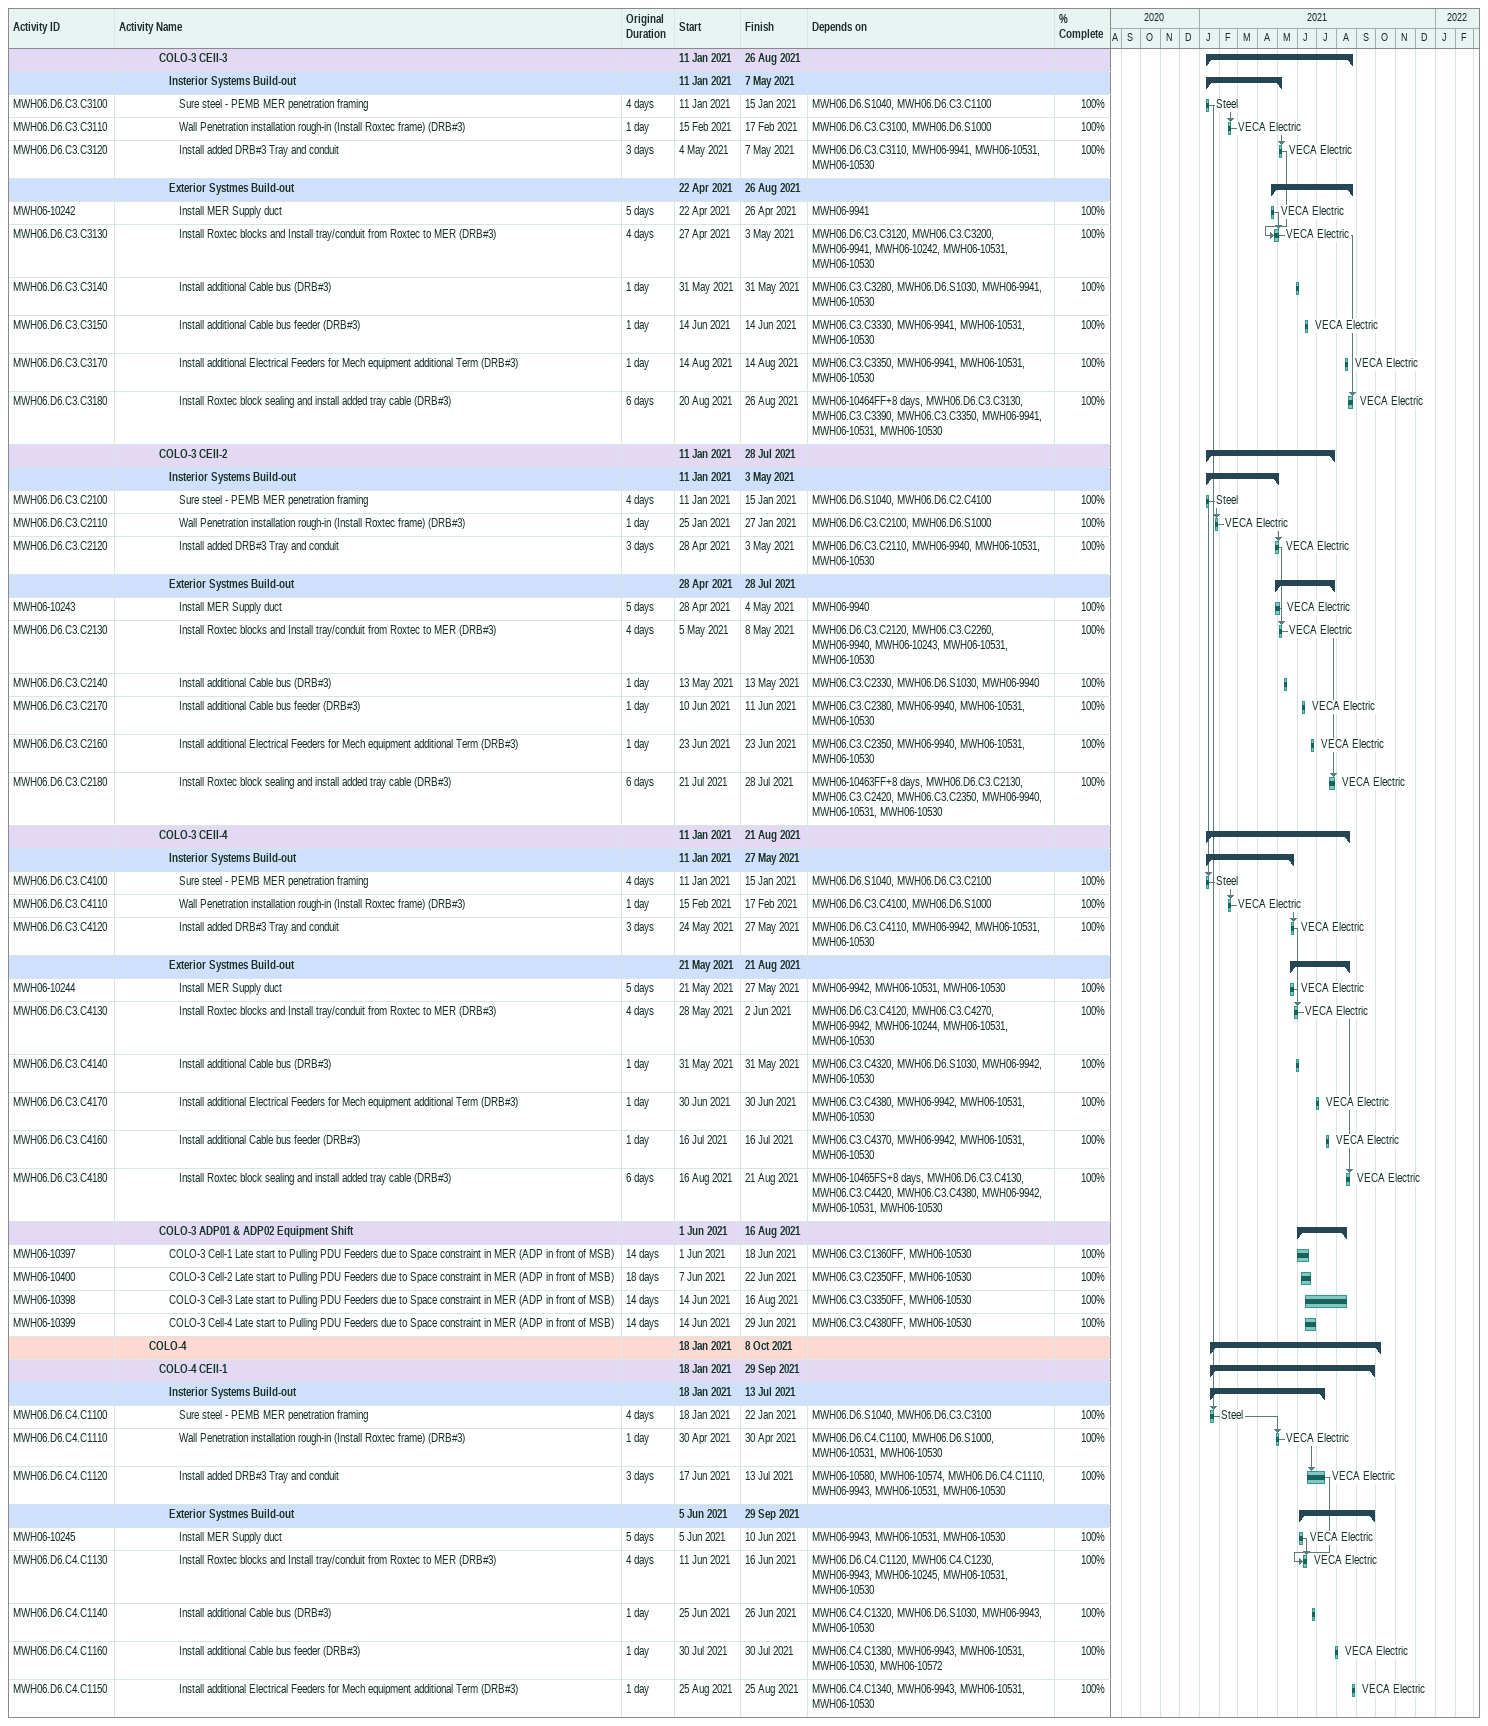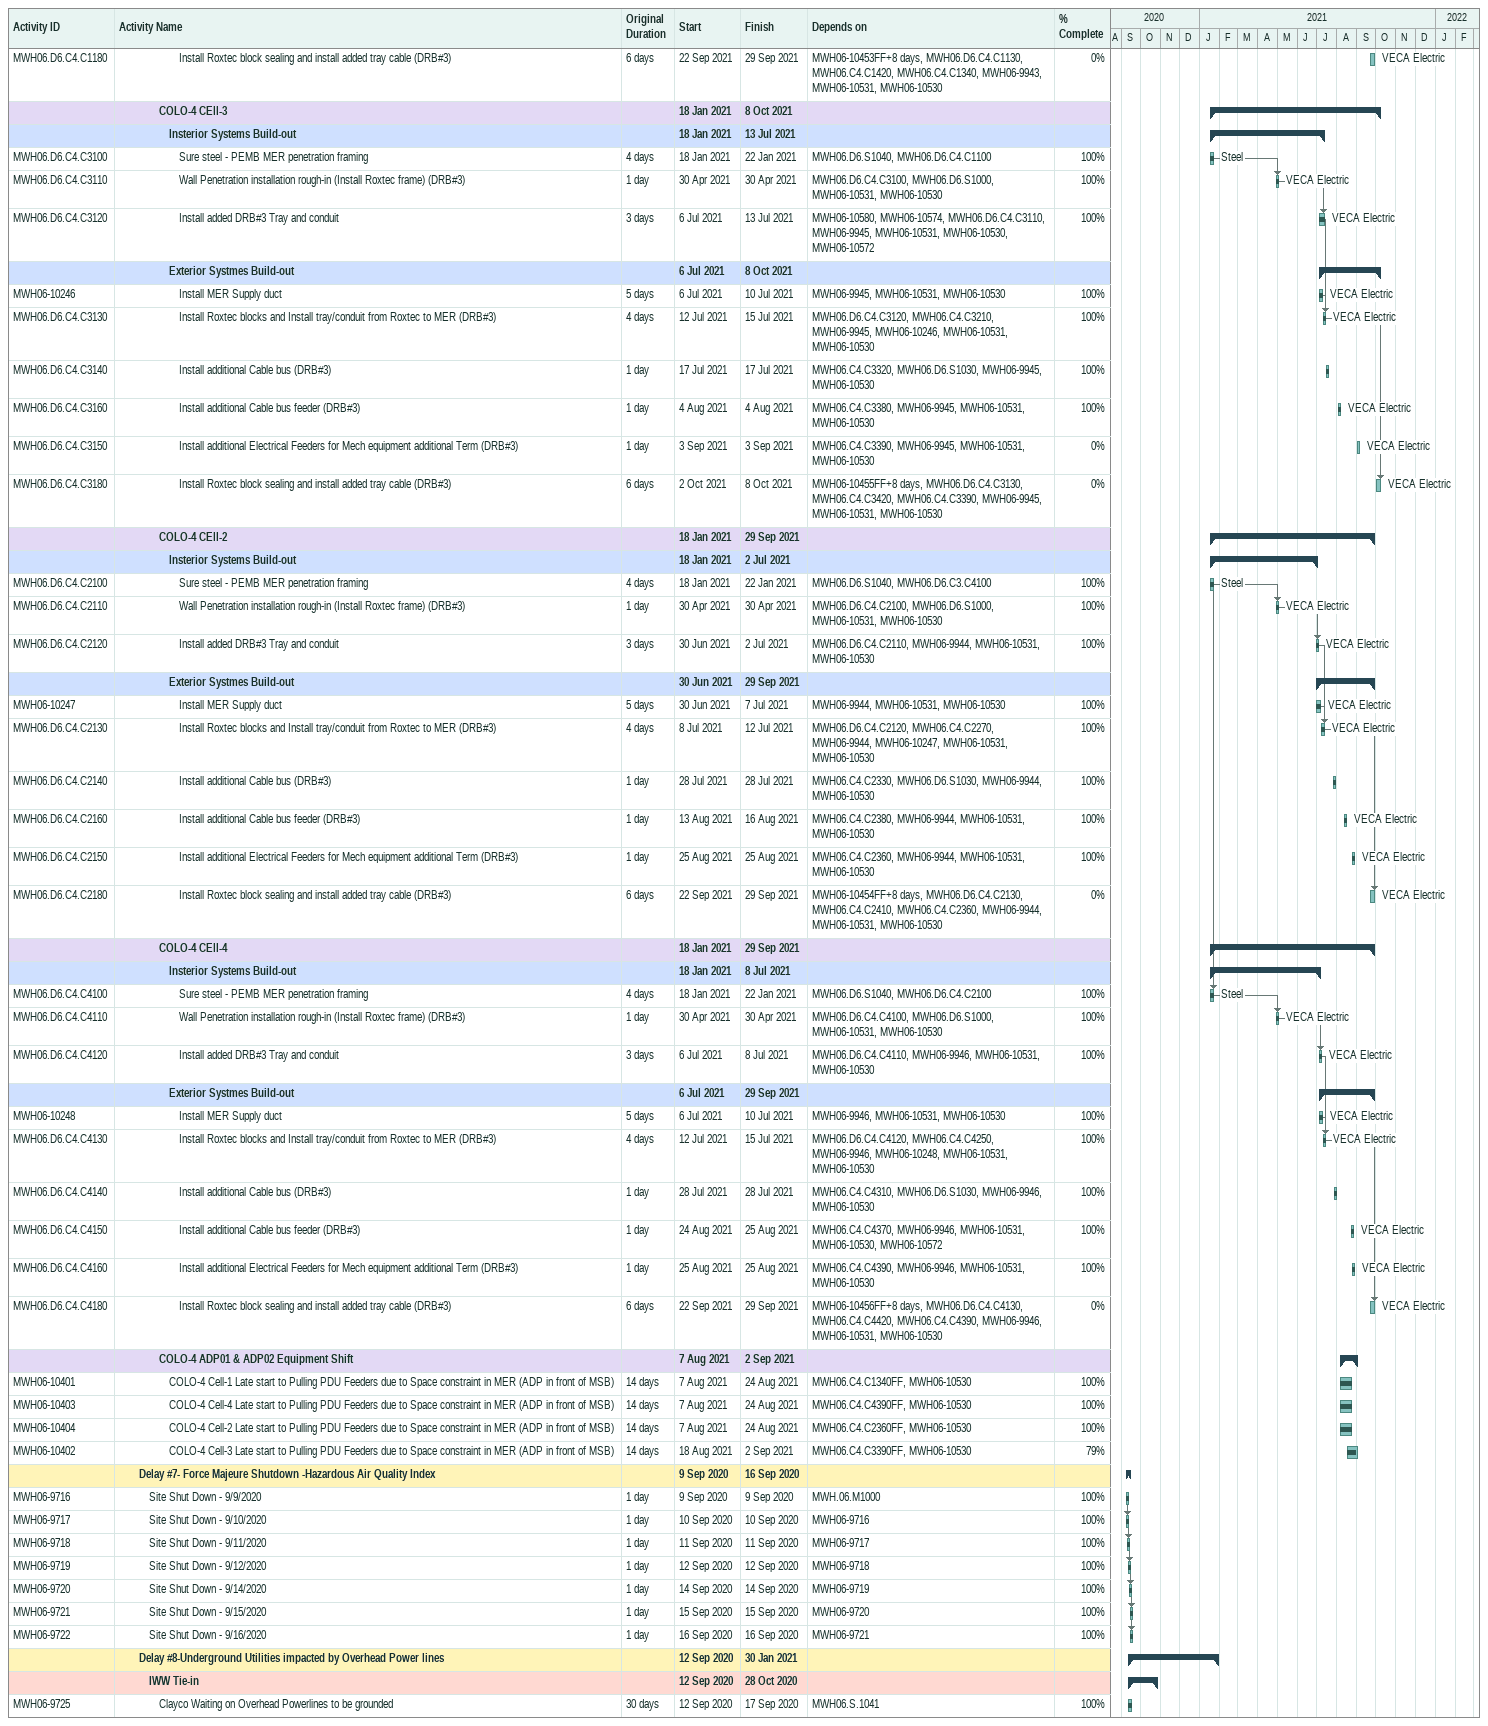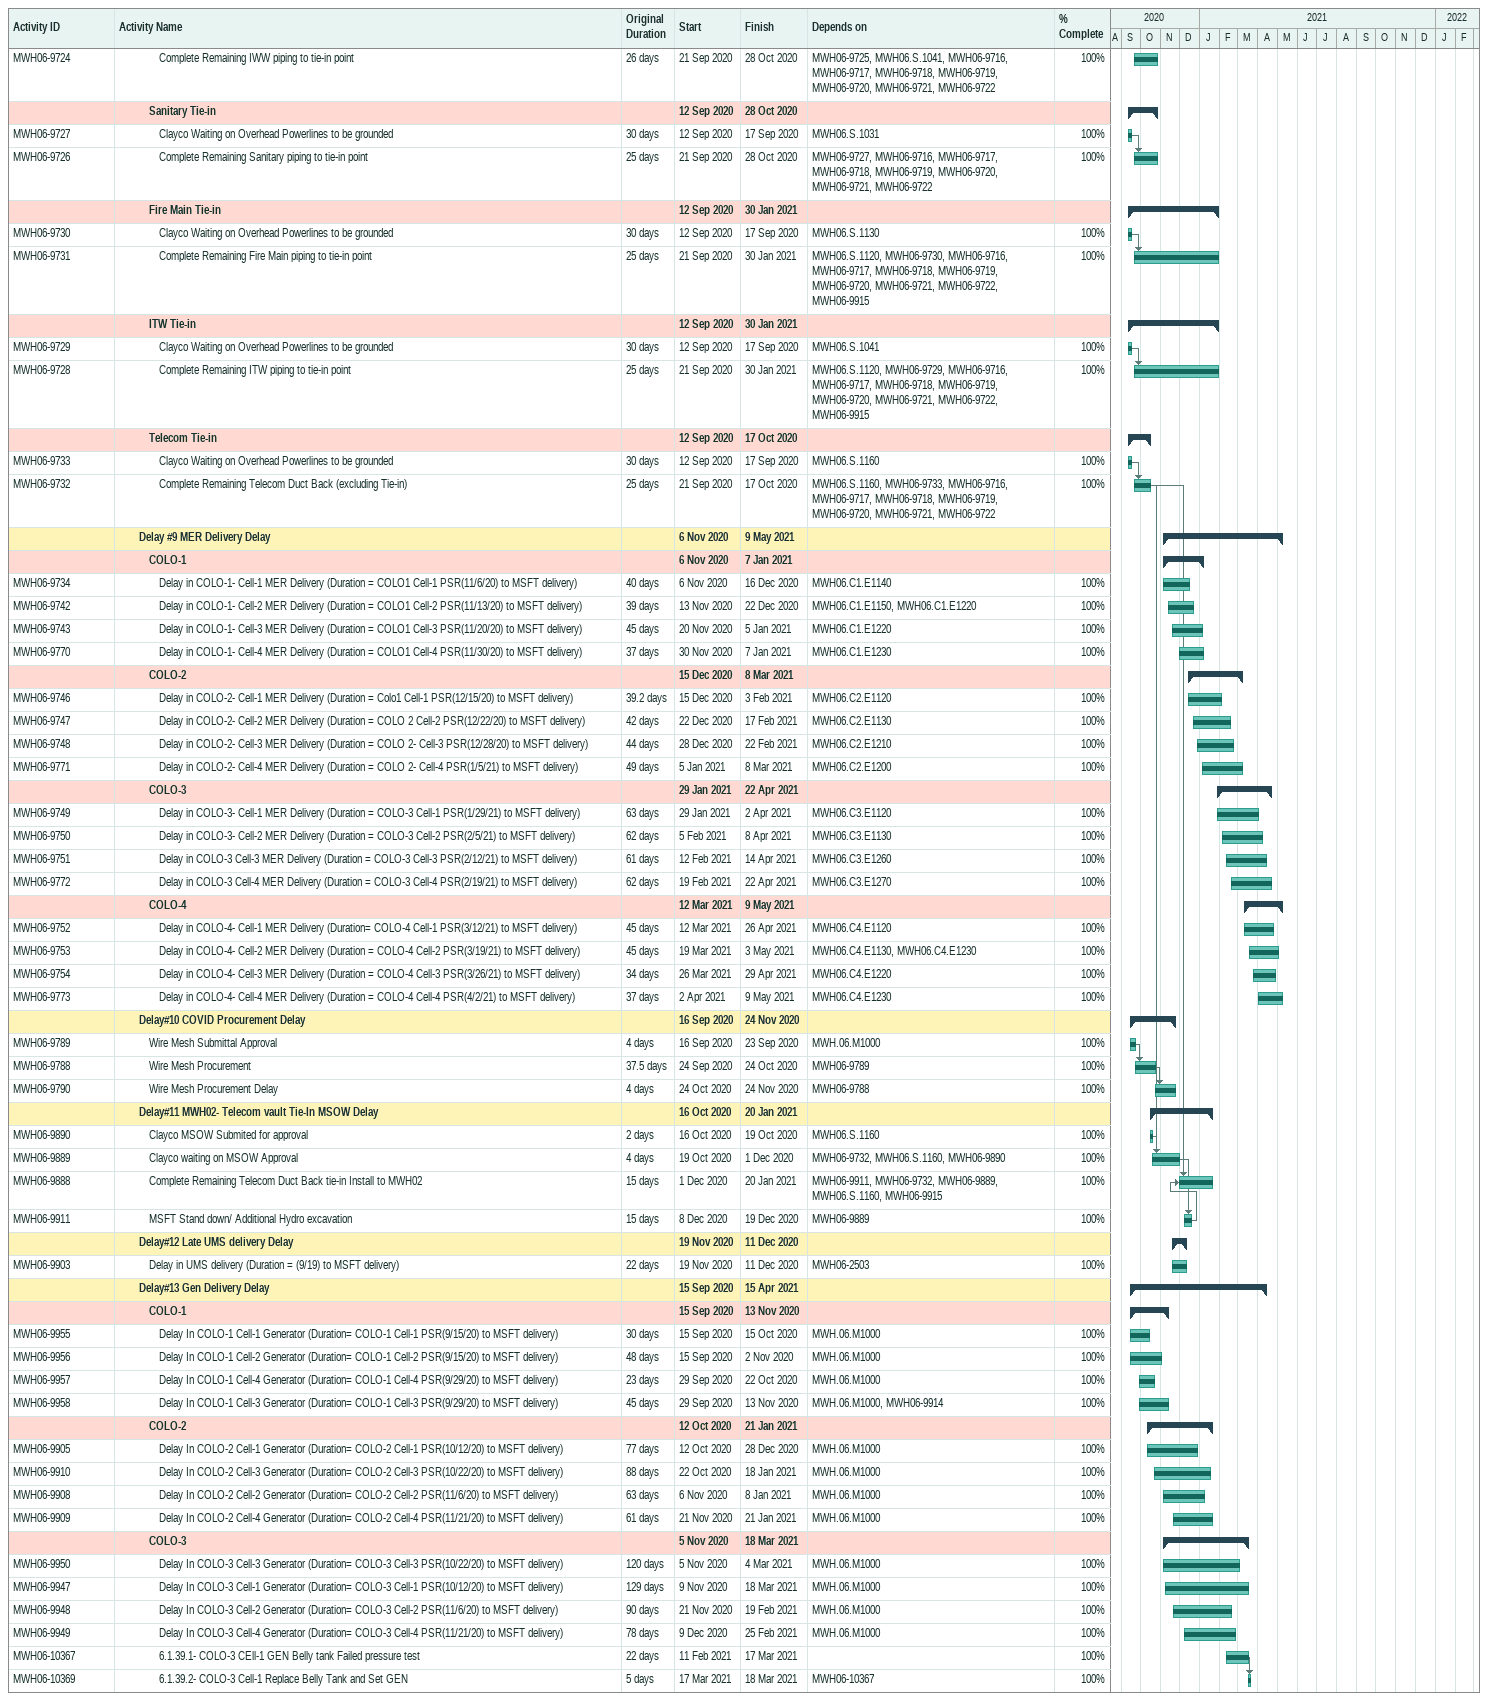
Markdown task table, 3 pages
| ID | Level | Task | Original duration | Start | Finish | Predecessors | Resources | % complete |
|---|---|---|---|---|---|---|---|---|
|  | 5 | **COLO-3 CEll-3** |  | 2021-01-11 | 2021-08-26 |  |  |  |
|  | 6 | **Insterior Systems Build-out** |  | 2021-01-11 | 2021-05-07 |  |  |  |
| MWH06.D6.C3.C3100 | 7 | Sure steel - PEMB MER penetration framing | 4d | 2021-01-11 | 2021-01-15 | MWH06.D6.S1040, MWH06.D6.C3.C1100 | Steel | 100 |
| MWH06.D6.C3.C3110 | 7 | Wall Penetration installation rough-in (Install Roxtec frame) (DRB#3) | 1d | 2021-02-15 | 2021-02-17 | MWH06.D6.C3.C3100, MWH06.D6.S1000 | VECA Electric | 100 |
| MWH06.D6.C3.C3120 | 7 | Install added DRB#3 Tray and conduit | 3d | 2021-05-04 | 2021-05-07 | MWH06.D6.C3.C3110, MWH06-9941, MWH06-10531, MWH06-10530 | VECA Electric | 100 |
|  | 6 | **Exterior Systmes Build-out** |  | 2021-04-22 | 2021-08-26 |  |  |  |
| MWH06-10242 | 7 | Install MER Supply duct | 5d | 2021-04-22 | 2021-04-26 | MWH06-9941 | VECA Electric | 100 |
| MWH06.D6.C3.C3130 | 7 | Install Roxtec blocks and Install tray/conduit from Roxtec to MER (DRB#3) | 4d | 2021-04-27 | 2021-05-03 | MWH06.D6.C3.C3120, MWH06.C3.C3200, MWH06-9941, MWH06-10242, MWH06-10531, MWH06-10530 | VECA Electric | 100 |
| MWH06.D6.C3.C3140 | 7 | Install additional Cable bus (DRB#3) | 1d | 2021-05-31 | 2021-05-31 | MWH06.C3.C3280, MWH06.D6.S1030, MWH06-9941, MWH06-10530 |  | 100 |
| MWH06.D6.C3.C3150 | 7 | Install additional Cable bus feeder (DRB#3) | 1d | 2021-06-14 | 2021-06-14 | MWH06.C3.C3330, MWH06-9941, MWH06-10531, MWH06-10530 | VECA Electric | 100 |
| MWH06.D6.C3.C3170 | 7 | Install additional Electrical Feeders for Mech equipment additional Term (DRB#3) | 1d | 2021-08-14 | 2021-08-14 | MWH06.C3.C3350, MWH06-9941, MWH06-10531, MWH06-10530 | VECA Electric | 100 |
| MWH06.D6.C3.C3180 | 7 | Install Roxtec block sealing and install added tray cable (DRB#3) | 6d | 2021-08-20 | 2021-08-26 | MWH06-10464FF+8d, MWH06.D6.C3.C3130, MWH06.C3.C3390, MWH06.C3.C3350, MWH06-9941, MWH06-10531, MWH06-10530 | VECA Electric | 100 |
|  | 5 | **COLO-3 CEll-2** |  | 2021-01-11 | 2021-07-28 |  |  |  |
|  | 6 | **Insterior Systems Build-out** |  | 2021-01-11 | 2021-05-03 |  |  |  |
| MWH06.D6.C3.C2100 | 7 | Sure steel - PEMB MER penetration framing | 4d | 2021-01-11 | 2021-01-15 | MWH06.D6.S1040, MWH06.D6.C2.C4100 | Steel | 100 |
| MWH06.D6.C3.C2110 | 7 | Wall Penetration installation rough-in (Install Roxtec frame) (DRB#3) | 1d | 2021-01-25 | 2021-01-27 | MWH06.D6.C3.C2100, MWH06.D6.S1000 | VECA Electric | 100 |
| MWH06.D6.C3.C2120 | 7 | Install added DRB#3 Tray and conduit | 3d | 2021-04-28 | 2021-05-03 | MWH06.D6.C3.C2110, MWH06-9940, MWH06-10531, MWH06-10530 | VECA Electric | 100 |
|  | 6 | **Exterior Systmes Build-out** |  | 2021-04-28 | 2021-07-28 |  |  |  |
| MWH06-10243 | 7 | Install MER Supply duct | 5d | 2021-04-28 | 2021-05-04 | MWH06-9940 | VECA Electric | 100 |
| MWH06.D6.C3.C2130 | 7 | Install Roxtec blocks and Install tray/conduit from Roxtec to MER (DRB#3) | 4d | 2021-05-05 | 2021-05-08 | MWH06.D6.C3.C2120, MWH06.C3.C2260, MWH06-9940, MWH06-10243, MWH06-10531, MWH06-10530 | VECA Electric | 100 |
| MWH06.D6.C3.C2140 | 7 | Install additional Cable bus (DRB#3) | 1d | 2021-05-13 | 2021-05-13 | MWH06.C3.C2330, MWH06.D6.S1030, MWH06-9940 |  | 100 |
| MWH06.D6.C3.C2170 | 7 | Install additional Cable bus feeder (DRB#3) | 1d | 2021-06-10 | 2021-06-11 | MWH06.C3.C2380, MWH06-9940, MWH06-10531, MWH06-10530 | VECA Electric | 100 |
| MWH06.D6.C3.C2160 | 7 | Install additional Electrical Feeders for Mech equipment additional Term (DRB#3) | 1d | 2021-06-23 | 2021-06-23 | MWH06.C3.C2350, MWH06-9940, MWH06-10531, MWH06-10530 | VECA Electric | 100 |
| MWH06.D6.C3.C2180 | 7 | Install Roxtec block sealing and install added tray cable (DRB#3) | 6d | 2021-07-21 | 2021-07-28 | MWH06-10463FF+8d, MWH06.D6.C3.C2130, MWH06.C3.C2420, MWH06.C3.C2350, MWH06-9940, MWH06-10531, MWH06-10530 | VECA Electric | 100 |
|  | 5 | **COLO-3 CEll-4** |  | 2021-01-11 | 2021-08-21 |  |  |  |
|  | 6 | **Insterior Systems Build-out** |  | 2021-01-11 | 2021-05-27 |  |  |  |
| MWH06.D6.C3.C4100 | 7 | Sure steel - PEMB MER penetration framing | 4d | 2021-01-11 | 2021-01-15 | MWH06.D6.S1040, MWH06.D6.C3.C2100 | Steel | 100 |
| MWH06.D6.C3.C4110 | 7 | Wall Penetration installation rough-in (Install Roxtec frame) (DRB#3) | 1d | 2021-02-15 | 2021-02-17 | MWH06.D6.C3.C4100, MWH06.D6.S1000 | VECA Electric | 100 |
| MWH06.D6.C3.C4120 | 7 | Install added DRB#3 Tray and conduit | 3d | 2021-05-24 | 2021-05-27 | MWH06.D6.C3.C4110, MWH06-9942, MWH06-10531, MWH06-10530 | VECA Electric | 100 |
|  | 6 | **Exterior Systmes Build-out** |  | 2021-05-21 | 2021-08-21 |  |  |  |
| MWH06-10244 | 7 | Install MER Supply duct | 5d | 2021-05-21 | 2021-05-27 | MWH06-9942, MWH06-10531, MWH06-10530 | VECA Electric | 100 |
| MWH06.D6.C3.C4130 | 7 | Install Roxtec blocks and Install tray/conduit from Roxtec to MER (DRB#3) | 4d | 2021-05-28 | 2021-06-02 | MWH06.D6.C3.C4120, MWH06.C3.C4270, MWH06-9942, MWH06-10244, MWH06-10531, MWH06-10530 | VECA Electric | 100 |
| MWH06.D6.C3.C4140 | 7 | Install additional Cable bus (DRB#3) | 1d | 2021-05-31 | 2021-05-31 | MWH06.C3.C4320, MWH06.D6.S1030, MWH06-9942, MWH06-10530 |  | 100 |
| MWH06.D6.C3.C4170 | 7 | Install additional Electrical Feeders for Mech equipment additional Term (DRB#3) | 1d | 2021-06-30 | 2021-06-30 | MWH06.C3.C4380, MWH06-9942, MWH06-10531, MWH06-10530 | VECA Electric | 100 |
| MWH06.D6.C3.C4160 | 7 | Install additional Cable bus feeder (DRB#3) | 1d | 2021-07-16 | 2021-07-16 | MWH06.C3.C4370, MWH06-9942, MWH06-10531, MWH06-10530 | VECA Electric | 100 |
| MWH06.D6.C3.C4180 | 7 | Install Roxtec block sealing and install added tray cable (DRB#3) | 6d | 2021-08-16 | 2021-08-21 | MWH06-10465FS+8d, MWH06.D6.C3.C4130, MWH06.C3.C4420, MWH06.C3.C4380, MWH06-9942, MWH06-10531, MWH06-10530 | VECA Electric | 100 |
|  | 5 | **COLO-3 ADP01 & ADP02 Equipment Shift** |  | 2021-06-01 | 2021-08-16 |  |  |  |
| MWH06-10397 | 6 | COLO-3 Cell-1 Late start to Pulling PDU Feeders due to Space constraint in MER (ADP in front of MSB) | 14d | 2021-06-01 | 2021-06-18 | MWH06.C3.C1360FF, MWH06-10530 |  | 100 |
| MWH06-10400 | 6 | COLO-3 Cell-2 Late start to Pulling PDU Feeders due to Space constraint in MER (ADP in front of MSB) | 18d | 2021-06-07 | 2021-06-22 | MWH06.C3.C2350FF, MWH06-10530 |  | 100 |
| MWH06-10398 | 6 | COLO-3 Cell-3 Late start to Pulling PDU Feeders due to Space constraint in MER (ADP in front of MSB) | 14d | 2021-06-14 | 2021-08-16 | MWH06.C3.C3350FF, MWH06-10530 |  | 100 |
| MWH06-10399 | 6 | COLO-3 Cell-4 Late start to Pulling PDU Feeders due to Space constraint in MER (ADP in front of MSB) | 14d | 2021-06-14 | 2021-06-29 | MWH06.C3.C4380FF, MWH06-10530 |  | 100 |
|  | 4 | **COLO-4** |  | 2021-01-18 | 2021-10-08 |  |  |  |
|  | 5 | **COLO-4 CEll-1** |  | 2021-01-18 | 2021-09-29 |  |  |  |
|  | 6 | **Insterior Systems Build-out** |  | 2021-01-18 | 2021-07-13 |  |  |  |
| MWH06.D6.C4.C1100 | 7 | Sure steel - PEMB MER penetration framing | 4d | 2021-01-18 | 2021-01-22 | MWH06.D6.S1040, MWH06.D6.C3.C3100 | Steel | 100 |
| MWH06.D6.C4.C1110 | 7 | Wall Penetration installation rough-in (Install Roxtec frame) (DRB#3) | 1d | 2021-04-30 | 2021-04-30 | MWH06.D6.C4.C1100, MWH06.D6.S1000, MWH06-10531, MWH06-10530 | VECA Electric | 100 |
| MWH06.D6.C4.C1120 | 7 | Install added DRB#3 Tray and conduit | 3d | 2021-06-17 | 2021-07-13 | MWH06-10580, MWH06-10574, MWH06.D6.C4.C1110, MWH06-9943, MWH06-10531, MWH06-10530 | VECA Electric | 100 |
|  | 6 | **Exterior Systmes Build-out** |  | 2021-06-05 | 2021-09-29 |  |  |  |
| MWH06-10245 | 7 | Install MER Supply duct | 5d | 2021-06-05 | 2021-06-10 | MWH06-9943, MWH06-10531, MWH06-10530 | VECA Electric | 100 |
| MWH06.D6.C4.C1130 | 7 | Install Roxtec blocks and Install tray/conduit from Roxtec to MER (DRB#3) | 4d | 2021-06-11 | 2021-06-16 | MWH06.D6.C4.C1120, MWH06.C4.C1230, MWH06-9943, MWH06-10245, MWH06-10531, MWH06-10530 | VECA Electric | 100 |
| MWH06.D6.C4.C1140 | 7 | Install additional Cable bus (DRB#3) | 1d | 2021-06-25 | 2021-06-26 | MWH06.C4.C1320, MWH06.D6.S1030, MWH06-9943, MWH06-10530 |  | 100 |
| MWH06.D6.C4.C1160 | 7 | Install additional Cable bus feeder (DRB#3) | 1d | 2021-07-30 | 2021-07-30 | MWH06.C4.C1380, MWH06-9943, MWH06-10531, MWH06-10530, MWH06-10572 | VECA Electric | 100 |
| MWH06.D6.C4.C1150 | 7 | Install additional Electrical Feeders for Mech equipment additional Term (DRB#3) | 1d | 2021-08-25 | 2021-08-25 | MWH06.C4.C1340, MWH06-9943, MWH06-10531, MWH06-10530 | VECA Electric | 100 |
| MWH06.D6.C4.C1180 | 7 | Install Roxtec block sealing and install added tray cable (DRB#3) | 6d | 2021-09-22 | 2021-09-29 | MWH06-10453FF+8d, MWH06.D6.C4.C1130, MWH06.C4.C1420, MWH06.C4.C1340, MWH06-9943, MWH06-10531, MWH06-10530 | VECA Electric | 0 |
|  | 5 | **COLO-4 CEll-3** |  | 2021-01-18 | 2021-10-08 |  |  |  |
|  | 6 | **Insterior Systems Build-out** |  | 2021-01-18 | 2021-07-13 |  |  |  |
| MWH06.D6.C4.C3100 | 7 | Sure steel - PEMB MER penetration framing | 4d | 2021-01-18 | 2021-01-22 | MWH06.D6.S1040, MWH06.D6.C4.C1100 | Steel | 100 |
| MWH06.D6.C4.C3110 | 7 | Wall Penetration installation rough-in (Install Roxtec frame) (DRB#3) | 1d | 2021-04-30 | 2021-04-30 | MWH06.D6.C4.C3100, MWH06.D6.S1000, MWH06-10531, MWH06-10530 | VECA Electric | 100 |
| MWH06.D6.C4.C3120 | 7 | Install added DRB#3 Tray and conduit | 3d | 2021-07-06 | 2021-07-13 | MWH06-10580, MWH06-10574, MWH06.D6.C4.C3110, MWH06-9945, MWH06-10531, MWH06-10530, MWH06-10572 | VECA Electric | 100 |
|  | 6 | **Exterior Systmes Build-out** |  | 2021-07-06 | 2021-10-08 |  |  |  |
| MWH06-10246 | 7 | Install MER Supply duct | 5d | 2021-07-06 | 2021-07-10 | MWH06-9945, MWH06-10531, MWH06-10530 | VECA Electric | 100 |
| MWH06.D6.C4.C3130 | 7 | Install Roxtec blocks and Install tray/conduit from Roxtec to MER (DRB#3) | 4d | 2021-07-12 | 2021-07-15 | MWH06.D6.C4.C3120, MWH06.C4.C3210, MWH06-9945, MWH06-10246, MWH06-10531, MWH06-10530 | VECA Electric | 100 |
| MWH06.D6.C4.C3140 | 7 | Install additional Cable bus (DRB#3) | 1d | 2021-07-17 | 2021-07-17 | MWH06.C4.C3320, MWH06.D6.S1030, MWH06-9945, MWH06-10530 |  | 100 |
| MWH06.D6.C4.C3160 | 7 | Install additional Cable bus feeder (DRB#3) | 1d | 2021-08-04 | 2021-08-04 | MWH06.C4.C3380, MWH06-9945, MWH06-10531, MWH06-10530 | VECA Electric | 100 |
| MWH06.D6.C4.C3150 | 7 | Install additional Electrical Feeders for Mech equipment additional Term (DRB#3) | 1d | 2021-09-03 | 2021-09-03 | MWH06.C4.C3390, MWH06-9945, MWH06-10531, MWH06-10530 | VECA Electric | 0 |
| MWH06.D6.C4.C3180 | 7 | Install Roxtec block sealing and install added tray cable (DRB#3) | 6d | 2021-10-02 | 2021-10-08 | MWH06-10455FF+8d, MWH06.D6.C4.C3130, MWH06.C4.C3420, MWH06.C4.C3390, MWH06-9945, MWH06-10531, MWH06-10530 | VECA Electric | 0 |
|  | 5 | **COLO-4 CEll-2** |  | 2021-01-18 | 2021-09-29 |  |  |  |
|  | 6 | **Insterior Systems Build-out** |  | 2021-01-18 | 2021-07-02 |  |  |  |
| MWH06.D6.C4.C2100 | 7 | Sure steel - PEMB MER penetration framing | 4d | 2021-01-18 | 2021-01-22 | MWH06.D6.S1040, MWH06.D6.C3.C4100 | Steel | 100 |
| MWH06.D6.C4.C2110 | 7 | Wall Penetration installation rough-in (Install Roxtec frame) (DRB#3) | 1d | 2021-04-30 | 2021-04-30 | MWH06.D6.C4.C2100, MWH06.D6.S1000, MWH06-10531, MWH06-10530 | VECA Electric | 100 |
| MWH06.D6.C4.C2120 | 7 | Install added DRB#3 Tray and conduit | 3d | 2021-06-30 | 2021-07-02 | MWH06.D6.C4.C2110, MWH06-9944, MWH06-10531, MWH06-10530 | VECA Electric | 100 |
|  | 6 | **Exterior Systmes Build-out** |  | 2021-06-30 | 2021-09-29 |  |  |  |
| MWH06-10247 | 7 | Install MER Supply duct | 5d | 2021-06-30 | 2021-07-07 | MWH06-9944, MWH06-10531, MWH06-10530 | VECA Electric | 100 |
| MWH06.D6.C4.C2130 | 7 | Install Roxtec blocks and Install tray/conduit from Roxtec to MER (DRB#3) | 4d | 2021-07-08 | 2021-07-12 | MWH06.D6.C4.C2120, MWH06.C4.C2270, MWH06-9944, MWH06-10247, MWH06-10531, MWH06-10530 | VECA Electric | 100 |
| MWH06.D6.C4.C2140 | 7 | Install additional Cable bus (DRB#3) | 1d | 2021-07-28 | 2021-07-28 | MWH06.C4.C2330, MWH06.D6.S1030, MWH06-9944, MWH06-10530 |  | 100 |
| MWH06.D6.C4.C2160 | 7 | Install additional Cable bus feeder (DRB#3) | 1d | 2021-08-13 | 2021-08-16 | MWH06.C4.C2380, MWH06-9944, MWH06-10531, MWH06-10530 | VECA Electric | 100 |
| MWH06.D6.C4.C2150 | 7 | Install additional Electrical Feeders for Mech equipment additional Term (DRB#3) | 1d | 2021-08-25 | 2021-08-25 | MWH06.C4.C2360, MWH06-9944, MWH06-10531, MWH06-10530 | VECA Electric | 100 |
| MWH06.D6.C4.C2180 | 7 | Install Roxtec block sealing and install added tray cable (DRB#3) | 6d | 2021-09-22 | 2021-09-29 | MWH06-10454FF+8d, MWH06.D6.C4.C2130, MWH06.C4.C2410, MWH06.C4.C2360, MWH06-9944, MWH06-10531, MWH06-10530 | VECA Electric | 0 |
|  | 5 | **COLO-4 CEll-4** |  | 2021-01-18 | 2021-09-29 |  |  |  |
|  | 6 | **Insterior Systems Build-out** |  | 2021-01-18 | 2021-07-08 |  |  |  |
| MWH06.D6.C4.C4100 | 7 | Sure steel - PEMB MER penetration framing | 4d | 2021-01-18 | 2021-01-22 | MWH06.D6.S1040, MWH06.D6.C4.C2100 | Steel | 100 |
| MWH06.D6.C4.C4110 | 7 | Wall Penetration installation rough-in (Install Roxtec frame) (DRB#3) | 1d | 2021-04-30 | 2021-04-30 | MWH06.D6.C4.C4100, MWH06.D6.S1000, MWH06-10531, MWH06-10530 | VECA Electric | 100 |
| MWH06.D6.C4.C4120 | 7 | Install added DRB#3 Tray and conduit | 3d | 2021-07-06 | 2021-07-08 | MWH06.D6.C4.C4110, MWH06-9946, MWH06-10531, MWH06-10530 | VECA Electric | 100 |
|  | 6 | **Exterior Systmes Build-out** |  | 2021-07-06 | 2021-09-29 |  |  |  |
| MWH06-10248 | 7 | Install MER Supply duct | 5d | 2021-07-06 | 2021-07-10 | MWH06-9946, MWH06-10531, MWH06-10530 | VECA Electric | 100 |
| MWH06.D6.C4.C4130 | 7 | Install Roxtec blocks and Install tray/conduit from Roxtec to MER (DRB#3) | 4d | 2021-07-12 | 2021-07-15 | MWH06.D6.C4.C4120, MWH06.C4.C4250, MWH06-9946, MWH06-10248, MWH06-10531, MWH06-10530 | VECA Electric | 100 |
| MWH06.D6.C4.C4140 | 7 | Install additional Cable bus (DRB#3) | 1d | 2021-07-28 | 2021-07-28 | MWH06.C4.C4310, MWH06.D6.S1030, MWH06-9946, MWH06-10530 |  | 100 |
| MWH06.D6.C4.C4150 | 7 | Install additional Cable bus feeder (DRB#3) | 1d | 2021-08-24 | 2021-08-25 | MWH06.C4.C4370, MWH06-9946, MWH06-10531, MWH06-10530, MWH06-10572 | VECA Electric | 100 |
| MWH06.D6.C4.C4160 | 7 | Install additional Electrical Feeders for Mech equipment additional Term (DRB#3) | 1d | 2021-08-25 | 2021-08-25 | MWH06.C4.C4390, MWH06-9946, MWH06-10531, MWH06-10530 | VECA Electric | 100 |
| MWH06.D6.C4.C4180 | 7 | Install Roxtec block sealing and install added tray cable (DRB#3) | 6d | 2021-09-22 | 2021-09-29 | MWH06-10456FF+8d, MWH06.D6.C4.C4130, MWH06.C4.C4420, MWH06.C4.C4390, MWH06-9946, MWH06-10531, MWH06-10530 | VECA Electric | 0 |
|  | 5 | **COLO-4 ADP01 & ADP02 Equipment Shift** |  | 2021-08-07 | 2021-09-02 |  |  |  |
| MWH06-10401 | 6 | COLO-4 Cell-1 Late start to Pulling PDU Feeders due to Space constraint in MER (ADP in front of MSB) | 14d | 2021-08-07 | 2021-08-24 | MWH06.C4.C1340FF, MWH06-10530 |  | 100 |
| MWH06-10403 | 6 | COLO-4 Cell-4 Late start to Pulling PDU Feeders due to Space constraint in MER (ADP in front of MSB) | 14d | 2021-08-07 | 2021-08-24 | MWH06.C4.C4390FF, MWH06-10530 |  | 100 |
| MWH06-10404 | 6 | COLO-4 Cell-2 Late start to Pulling PDU Feeders due to Space constraint in MER (ADP in front of MSB) | 14d | 2021-08-07 | 2021-08-24 | MWH06.C4.C2360FF, MWH06-10530 |  | 100 |
| MWH06-10402 | 6 | COLO-4 Cell-3 Late start to Pulling PDU Feeders due to Space constraint in MER (ADP in front of MSB) | 14d | 2021-08-18 | 2021-09-02 | MWH06.C4.C3390FF, MWH06-10530 |  | 79 |
|  | 3 | **Delay #7- Force Majeure Shutdown -Hazardous Air Quality Index** |  | 2020-09-09 | 2020-09-16 |  |  |  |
| MWH06-9716 | 4 | Site Shut Down - 9/9/2020 | 1d | 2020-09-09 | 2020-09-09 | MWH.06.M1000 |  | 100 |
| MWH06-9717 | 4 | Site Shut Down - 9/10/2020 | 1d | 2020-09-10 | 2020-09-10 | MWH06-9716 |  | 100 |
| MWH06-9718 | 4 | Site Shut Down - 9/11/2020 | 1d | 2020-09-11 | 2020-09-11 | MWH06-9717 |  | 100 |
| MWH06-9719 | 4 | Site Shut Down - 9/12/2020 | 1d | 2020-09-12 | 2020-09-12 | MWH06-9718 |  | 100 |
| MWH06-9720 | 4 | Site Shut Down - 9/14/2020 | 1d | 2020-09-14 | 2020-09-14 | MWH06-9719 |  | 100 |
| MWH06-9721 | 4 | Site Shut Down - 9/15/2020 | 1d | 2020-09-15 | 2020-09-15 | MWH06-9720 |  | 100 |
| MWH06-9722 | 4 | Site Shut Down - 9/16/2020 | 1d | 2020-09-16 | 2020-09-16 | MWH06-9721 |  | 100 |
|  | 3 | **Delay #8-Underground Utilities impacted by Overhead Power lines** |  | 2020-09-12 | 2021-01-30 |  |  |  |
|  | 4 | **IWW Tie-in** |  | 2020-09-12 | 2020-10-28 |  |  |  |
| MWH06-9725 | 5 | Clayco Waiting on Overhead Powerlines to be grounded | 30d | 2020-09-12 | 2020-09-17 | MWH06.S.1041 |  | 100 |
| MWH06-9724 | 5 | Complete Remaining IWW piping to tie-in point | 26d | 2020-09-21 | 2020-10-28 | MWH06-9725, MWH06.S.1041, MWH06-9716, MWH06-9717, MWH06-9718, MWH06-9719, MWH06-9720, MWH06-9721, MWH06-9722 |  | 100 |
|  | 4 | **Sanitary Tie-in** |  | 2020-09-12 | 2020-10-28 |  |  |  |
| MWH06-9727 | 5 | Clayco Waiting on Overhead Powerlines to be grounded | 30d | 2020-09-12 | 2020-09-17 | MWH06.S.1031 |  | 100 |
| MWH06-9726 | 5 | Complete Remaining Sanitary piping to tie-in point | 25d | 2020-09-21 | 2020-10-28 | MWH06-9727, MWH06-9716, MWH06-9717, MWH06-9718, MWH06-9719, MWH06-9720, MWH06-9721, MWH06-9722 |  | 100 |
|  | 4 | **Fire Main Tie-in** |  | 2020-09-12 | 2021-01-30 |  |  |  |
| MWH06-9730 | 5 | Clayco Waiting on Overhead Powerlines to be grounded | 30d | 2020-09-12 | 2020-09-17 | MWH06.S.1130 |  | 100 |
| MWH06-9731 | 5 | Complete Remaining Fire Main piping to tie-in point | 25d | 2020-09-21 | 2021-01-30 | MWH06.S.1120, MWH06-9730, MWH06-9716, MWH06-9717, MWH06-9718, MWH06-9719, MWH06-9720, MWH06-9721, MWH06-9722, MWH06-9915 |  | 100 |
|  | 4 | **ITW Tie-in** |  | 2020-09-12 | 2021-01-30 |  |  |  |
| MWH06-9729 | 5 | Clayco Waiting on Overhead Powerlines to be grounded | 30d | 2020-09-12 | 2020-09-17 | MWH06.S.1041 |  | 100 |
| MWH06-9728 | 5 | Complete Remaining ITW piping to tie-in point | 25d | 2020-09-21 | 2021-01-30 | MWH06.S.1120, MWH06-9729, MWH06-9716, MWH06-9717, MWH06-9718, MWH06-9719, MWH06-9720, MWH06-9721, MWH06-9722, MWH06-9915 |  | 100 |
|  | 4 | **Telecom Tie-in** |  | 2020-09-12 | 2020-10-17 |  |  |  |
| MWH06-9733 | 5 | Clayco Waiting on Overhead Powerlines to be grounded | 30d | 2020-09-12 | 2020-09-17 | MWH06.S.1160 |  | 100 |
| MWH06-9732 | 5 | Complete Remaining Telecom Duct Back (excluding Tie-in) | 25d | 2020-09-21 | 2020-10-17 | MWH06.S.1160, MWH06-9733, MWH06-9716, MWH06-9717, MWH06-9718, MWH06-9719, MWH06-9720, MWH06-9721, MWH06-9722 |  | 100 |
|  | 3 | **Delay #9 MER Delivery Delay** |  | 2020-11-06 | 2021-05-09 |  |  |  |
|  | 4 | **COLO-1** |  | 2020-11-06 | 2021-01-07 |  |  |  |
| MWH06-9734 | 5 | Delay in COLO-1- Cell-1 MER Delivery (Duration = COLO1 Cell-1 PSR(11/6/20) to MSFT delivery) | 40d | 2020-11-06 | 2020-12-16 | MWH06.C1.E1140 |  | 100 |
| MWH06-9742 | 5 | Delay in COLO-1- Cell-2 MER Delivery (Duration = COLO1 Cell-2 PSR(11/13/20) to MSFT delivery) | 39d | 2020-11-13 | 2020-12-22 | MWH06.C1.E1150, MWH06.C1.E1220 |  | 100 |
| MWH06-9743 | 5 | Delay in COLO-1- Cell-3 MER Delivery (Duration = COLO1 Cell-3 PSR(11/20/20) to MSFT delivery) | 45d | 2020-11-20 | 2021-01-05 | MWH06.C1.E1220 |  | 100 |
| MWH06-9770 | 5 | Delay in COLO-1- Cell-4 MER Delivery (Duration = COLO1 Cell-4 PSR(11/30/20) to MSFT delivery) | 37d | 2020-11-30 | 2021-01-07 | MWH06.C1.E1230 |  | 100 |
|  | 4 | **COLO-2** |  | 2020-12-15 | 2021-03-08 |  |  |  |
| MWH06-9746 | 5 | Delay in COLO-2- Cell-1 MER Delivery (Duration = Colo1 Cell-1 PSR(12/15/20) to MSFT delivery) | 39.2d | 2020-12-15 | 2021-02-03 | MWH06.C2.E1120 |  | 100 |
| MWH06-9747 | 5 | Delay in COLO-2- Cell-2 MER Delivery (Duration = COLO 2 Cell-2 PSR(12/22/20) to MSFT delivery) | 42d | 2020-12-22 | 2021-02-17 | MWH06.C2.E1130 |  | 100 |
| MWH06-9748 | 5 | Delay in COLO-2- Cell-3 MER Delivery (Duration = COLO 2- Cell-3 PSR(12/28/20) to MSFT delivery) | 44d | 2020-12-28 | 2021-02-22 | MWH06.C2.E1210 |  | 100 |
| MWH06-9771 | 5 | Delay in COLO-2- Cell-4 MER Delivery (Duration = COLO 2- Cell-4 PSR(1/5/21) to MSFT delivery) | 49d | 2021-01-05 | 2021-03-08 | MWH06.C2.E1200 |  | 100 |
|  | 4 | **COLO-3** |  | 2021-01-29 | 2021-04-22 |  |  |  |
| MWH06-9749 | 5 | Delay in COLO-3- Cell-1 MER Delivery (Duration = COLO-3 Cell-1 PSR(1/29/21) to MSFT delivery) | 63d | 2021-01-29 | 2021-04-02 | MWH06.C3.E1120 |  | 100 |
| MWH06-9750 | 5 | Delay in COLO-3- Cell-2 MER Delivery (Duration = COLO-3 Cell-2 PSR(2/5/21) to MSFT delivery) | 62d | 2021-02-05 | 2021-04-08 | MWH06.C3.E1130 |  | 100 |
| MWH06-9751 | 5 | Delay in COLO-3 Cell-3 MER Delivery (Duration = COLO-3 Cell-3 PSR(2/12/21) to MSFT delivery) | 61d | 2021-02-12 | 2021-04-14 | MWH06.C3.E1260 |  | 100 |
| MWH06-9772 | 5 | Delay in COLO-3 Cell-4 MER Delivery (Duration = COLO-3 Cell-4 PSR(2/19/21) to MSFT delivery) | 62d | 2021-02-19 | 2021-04-22 | MWH06.C3.E1270 |  | 100 |
|  | 4 | **COLO-4** |  | 2021-03-12 | 2021-05-09 |  |  |  |
| MWH06-9752 | 5 | Delay in COLO-4- Cell-1 MER Delivery (Duration= COLO-4 Cell-1 PSR(3/12/21) to MSFT delivery) | 45d | 2021-03-12 | 2021-04-26 | MWH06.C4.E1120 |  | 100 |
| MWH06-9753 | 5 | Delay in COLO-4- Cell-2 MER Delivery (Duration = COLO-4 Cell-2 PSR(3/19/21) to MSFT delivery) | 45d | 2021-03-19 | 2021-05-03 | MWH06.C4.E1130, MWH06.C4.E1230 |  | 100 |
| MWH06-9754 | 5 | Delay in COLO-4- Cell-3 MER Delivery (Duration = COLO-4 Cell-3 PSR(3/26/21) to MSFT delivery) | 34d | 2021-03-26 | 2021-04-29 | MWH06.C4.E1220 |  | 100 |
| MWH06-9773 | 5 | Delay in COLO-4- Cell-4 MER Delivery (Duration = COLO-4 Cell-4 PSR(4/2/21) to MSFT delivery) | 37d | 2021-04-02 | 2021-05-09 | MWH06.C4.E1230 |  | 100 |
|  | 3 | **Delay#10 COVID Procurement Delay** |  | 2020-09-16 | 2020-11-24 |  |  |  |
| MWH06-9789 | 4 | Wire Mesh Submittal Approval | 4d | 2020-09-16 | 2020-09-23 | MWH.06.M1000 |  | 100 |
| MWH06-9788 | 4 | Wire Mesh Procurement | 37.5d | 2020-09-24 | 2020-10-24 | MWH06-9789 |  | 100 |
| MWH06-9790 | 4 | Wire Mesh Procurement Delay | 4d | 2020-10-24 | 2020-11-24 | MWH06-9788 |  | 100 |
|  | 3 | **Delay#11 MWH02- Telecom vault Tie-In MSOW Delay** |  | 2020-10-16 | 2021-01-20 |  |  |  |
| MWH06-9890 | 4 | Clayco MSOW Submited for approval | 2d | 2020-10-16 | 2020-10-19 | MWH06.S.1160 |  | 100 |
| MWH06-9889 | 4 | Clayco waiting on MSOW Approval | 4d | 2020-10-19 | 2020-12-01 | MWH06-9732, MWH06.S.1160, MWH06-9890 |  | 100 |
| MWH06-9888 | 4 | Complete Remaining Telecom Duct Back tie-in Install to MWH02 | 15d | 2020-12-01 | 2021-01-20 | MWH06-9911, MWH06-9732, MWH06-9889, MWH06.S.1160, MWH06-9915 |  | 100 |
| MWH06-9911 | 4 | MSFT Stand down/ Additional Hydro excavation | 15d | 2020-12-08 | 2020-12-19 | MWH06-9889 |  | 100 |
|  | 3 | **Delay#12 Late UMS delivery Delay** |  | 2020-11-19 | 2020-12-11 |  |  |  |
| MWH06-9903 | 4 | Delay in UMS delivery (Duration = (9/19) to MSFT delivery) | 22d | 2020-11-19 | 2020-12-11 | MWH06-2503 |  | 100 |
|  | 3 | **Delay#13 Gen Delivery Delay** |  | 2020-09-15 | 2021-04-15 |  |  |  |
|  | 4 | **COLO-1** |  | 2020-09-15 | 2020-11-13 |  |  |  |
| MWH06-9955 | 5 | Delay In COLO-1 Cell-1 Generator (Duration= COLO-1 Cell-1 PSR(9/15/20) to MSFT delivery) | 30d | 2020-09-15 | 2020-10-15 | MWH.06.M1000 |  | 100 |
| MWH06-9956 | 5 | Delay In COLO-1 Cell-2 Generator (Duration= COLO-1 Cell-2 PSR(9/15/20) to MSFT delivery) | 48d | 2020-09-15 | 2020-11-02 | MWH.06.M1000 |  | 100 |
| MWH06-9957 | 5 | Delay In COLO-1 Cell-4 Generator (Duration= COLO-1 Cell-4 PSR(9/29/20) to MSFT delivery) | 23d | 2020-09-29 | 2020-10-22 | MWH.06.M1000 |  | 100 |
| MWH06-9958 | 5 | Delay In COLO-1 Cell-3 Generator (Duration= COLO-1 Cell-3 PSR(9/29/20) to MSFT delivery) | 45d | 2020-09-29 | 2020-11-13 | MWH.06.M1000, MWH06-9914 |  | 100 |
|  | 4 | **COLO-2** |  | 2020-10-12 | 2021-01-21 |  |  |  |
| MWH06-9905 | 5 | Delay In COLO-2 Cell-1 Generator (Duration= COLO-2 Cell-1 PSR(10/12/20) to MSFT delivery) | 77d | 2020-10-12 | 2020-12-28 | MWH.06.M1000 |  | 100 |
| MWH06-9910 | 5 | Delay In COLO-2 Cell-3 Generator (Duration= COLO-2 Cell-3 PSR(10/22/20) to MSFT delivery) | 88d | 2020-10-22 | 2021-01-18 | MWH.06.M1000 |  | 100 |
| MWH06-9908 | 5 | Delay In COLO-2 Cell-2 Generator (Duration= COLO-2 Cell-2 PSR(11/6/20) to MSFT delivery) | 63d | 2020-11-06 | 2021-01-08 | MWH.06.M1000 |  | 100 |
| MWH06-9909 | 5 | Delay In COLO-2 Cell-4 Generator (Duration= COLO-2 Cell-4 PSR(11/21/20) to MSFT delivery) | 61d | 2020-11-21 | 2021-01-21 | MWH.06.M1000 |  | 100 |
|  | 4 | **COLO-3** |  | 2020-11-05 | 2021-03-18 |  |  |  |
| MWH06-9950 | 5 | Delay In COLO-3 Cell-3 Generator (Duration= COLO-3 Cell-3 PSR(10/22/20) to MSFT delivery) | 120d | 2020-11-05 | 2021-03-04 | MWH.06.M1000 |  | 100 |
| MWH06-9947 | 5 | Delay In COLO-3 Cell-1 Generator (Duration= COLO-3 Cell-1 PSR(10/12/20) to MSFT delivery) | 129d | 2020-11-09 | 2021-03-18 | MWH.06.M1000 |  | 100 |
| MWH06-9948 | 5 | Delay In COLO-3 Cell-2 Generator (Duration= COLO-3 Cell-2 PSR(11/6/20) to MSFT delivery) | 90d | 2020-11-21 | 2021-02-19 | MWH.06.M1000 |  | 100 |
| MWH06-9949 | 5 | Delay In COLO-3 Cell-4 Generator (Duration= COLO-3 Cell-4 PSR(11/21/20) to MSFT delivery) | 78d | 2020-12-09 | 2021-02-25 | MWH.06.M1000 |  | 100 |
| MWH06-10367 | 5 | 6.1.39.1- COLO-3 CEll-1 GEN Belly tank Failed pressure test | 22d | 2021-02-11 | 2021-03-17 |  |  | 100 |
| MWH06-10369 | 5 | 6.1.39.2- COLO-3 Cell-1 Replace Belly Tank and Set GEN | 5d | 2021-03-17 | 2021-03-18 | MWH06-10367 |  | 100 |
